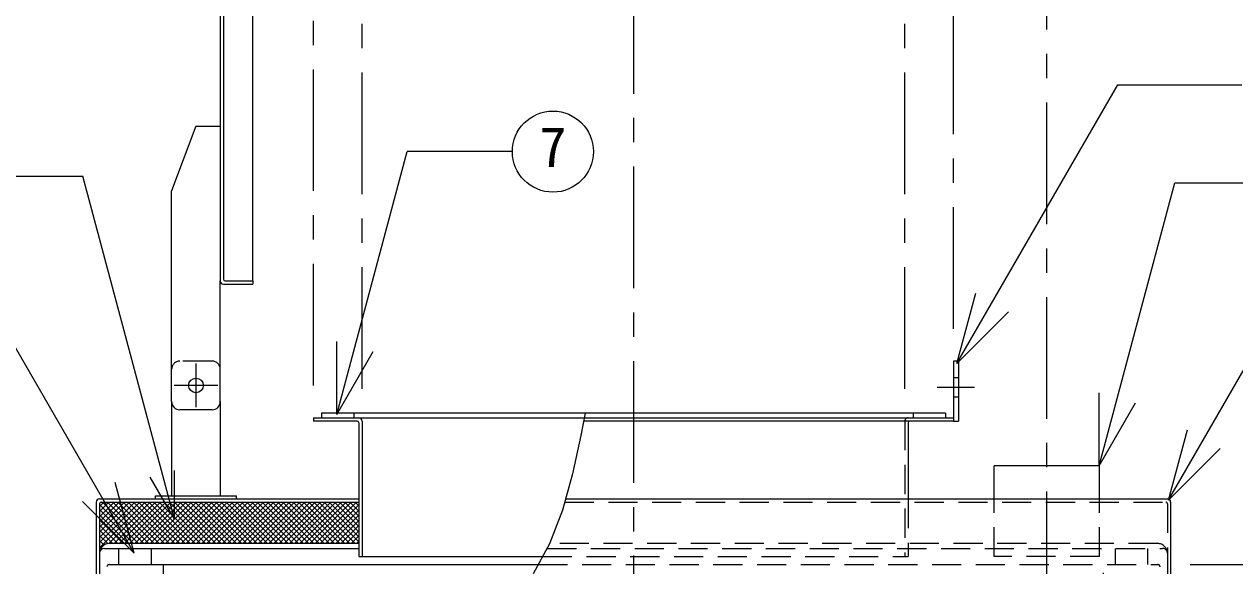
# Model space of a CAD drawing. Units: millimetres at full size, sheet at 1:15; details may follow other scales. Extents: x -3184 to 2891, y -2037 to 2178.
# Drawn here: x -2523 to -1776, y -311 to 23 of the extents above; entities that cross this region are included whole.
import ezdxf
from ezdxf.enums import TextEntityAlignment as Align

# ---------------------------------------------------------------- set-up
doc = ezdxf.new("R2010")
doc.units = ezdxf.units.MM
doc.header["$LTSCALE"] = 15
doc.linetypes.add('CHAIN1', pattern=[8, 5, -1, 1, -1])
doc.linetypes.add('DASHED1', pattern=[1.8, 1.2, -0.6])
doc.layers.add('0-0', color=7, linetype='Continuous', lineweight=18)
doc.styles.add('ＭＳ ゴシック', font='')
doc.styles.get('ＭＳ ゴシック').set_extended_font_data('MS Gothic')

msp = doc.modelspace()

# ---------------------------------------------------------------- linework, layer by layer
at = {"layer": '0-0', "color": 4, "lineweight": 9}
for p, q in [((-2381.7, -135.13), (-2381.7, 275.87)), ((-1946.2, -184.63), (-1949.2, -184.63)), ((-1949.2, -184.63), (-1949.2, -219.63)), ((-1946.2, -184.63), (-1946.2, -221.63)), ((-2431.7, -209.63), (-2431.7, -267.63)), ((-2401.7, -209.63), (-2401.7, -267.63)), ((-2176.51, -216.63), (-2319.2, -216.63)), ((-2316.2, -219.63), (-2177.11, -219.63)), ((-1977.2, -222.63), (-1977.2, -269.63)), ((-1949.2, -221.63), (-1946.2, -221.63)), ((-1924.2, -269.63), (-1924.2, -249.13)), ((-1859.2, -249.13), (-1924.2, -249.13)), ((-1859.2, -269.63), (-1859.2, -249.13)), ((-2476.2, -299.73), (-2448.1, -271.63)), ((-2476.2, -296.55), (-2451.29, -271.63)), ((-2476.2, -293.36), (-2454.47, -271.63)), ((-2476.2, -290.18), (-2457.65, -271.63)), ((-2476.2, -287), (-2460.83, -271.63)), ((-2476.2, -283.82), (-2464.01, -271.63)), ((-2476.2, -280.64), (-2467.2, -271.63)), ((-2476.2, -277.45), (-2470.38, -271.63)), ((-2476.2, -274.27), (-2473.56, -271.63)), ((-2476.2, -273.03), (-2452.1, -297.13)), ((-2476.2, -276.21), (-2455.28, -297.13)), ((-2474.42, -271.63), (-2448.92, -297.13)), ((-2471.24, -271.63), (-2445.74, -297.13)), ((-2470.43, -297.13), (-2444.92, -271.63)), ((-2468.06, -271.63), (-2442.56, -297.13)), ((-2467.24, -297.13), (-2441.74, -271.63)), ((-2464.87, -271.63), (-2439.37, -297.13)), ((-2464.06, -297.13), (-2438.56, -271.63)), ((-2461.69, -271.63), (-2436.19, -297.13)), ((-2460.88, -297.13), (-2435.38, -271.63)), ((-2458.51, -271.63), (-2433.01, -297.13)), ((-2457.69, -297.13), (-2432.19, -271.63)), ((-2455.33, -271.63), (-2429.83, -297.13)), ((-2454.51, -297.13), (-2429.01, -271.63)), ((-2452.15, -271.63), (-2426.65, -297.13)), ((-2451.33, -297.13), (-2425.83, -271.63)), ((-2448.96, -271.63), (-2423.46, -297.13)), ((-2448.15, -297.13), (-2422.65, -271.63)), ((-2445.78, -271.63), (-2420.28, -297.13)), ((-2444.97, -297.13), (-2419.47, -271.63)), ((-2442.6, -271.63), (-2417.1, -297.13)), ((-2441.78, -297.13), (-2416.28, -271.63)), ((-2439.42, -271.63), (-2413.92, -297.13)), ((-2438.6, -297.13), (-2413.1, -271.63)), ((-2436.24, -271.63), (-2410.74, -297.13)), ((-2435.42, -297.13), (-2409.92, -271.63)), ((-2433.05, -271.63), (-2407.55, -297.13)), ((-2432.24, -297.13), (-2406.74, -271.63)), ((-2429.87, -271.63), (-2404.37, -297.13)), ((-2429.06, -297.13), (-2403.56, -271.63)), ((-2426.69, -271.63), (-2401.19, -297.13)), ((-2425.87, -297.13), (-2400.37, -271.63)), ((-2423.51, -271.63), (-2398.01, -297.13)), ((-2422.69, -297.13), (-2397.19, -271.63)), ((-2420.33, -271.63), (-2394.83, -297.13)), ((-2419.51, -297.13), (-2394.01, -271.63)), ((-2417.14, -271.63), (-2391.64, -297.13)), ((-2416.33, -297.13), (-2390.83, -271.63)), ((-2413.96, -271.63), (-2388.46, -297.13)), ((-2413.15, -297.13), (-2387.65, -271.63)), ((-2410.78, -271.63), (-2385.28, -297.13)), ((-2409.97, -297.13), (-2384.47, -271.63)), ((-2407.6, -271.63), (-2382.1, -297.13)), ((-2406.78, -297.13), (-2381.28, -271.63)), ((-2404.42, -271.63), (-2378.92, -297.13)), ((-2403.6, -297.13), (-2378.1, -271.63)), ((-2401.23, -271.63), (-2375.73, -297.13)), ((-2400.42, -297.13), (-2374.92, -271.63)), ((-2398.05, -271.63), (-2372.55, -297.13)), ((-2397.24, -297.13), (-2371.74, -271.63)), ((-2394.87, -271.63), (-2369.37, -297.13)), ((-2394.06, -297.13), (-2368.56, -271.63)), ((-2391.69, -271.63), (-2366.19, -297.13)), ((-2390.87, -297.13), (-2365.37, -271.63)), ((-2388.51, -271.63), (-2363.01, -297.13)), ((-2387.69, -297.13), (-2362.19, -271.63)), ((-2385.32, -271.63), (-2359.82, -297.13)), ((-2384.51, -297.13), (-2359.01, -271.63)), ((-2382.14, -271.63), (-2356.64, -297.13)), ((-2381.33, -297.13), (-2355.83, -271.63)), ((-2378.96, -271.63), (-2353.46, -297.13)), ((-2378.15, -297.13), (-2352.65, -271.63)), ((-2375.78, -271.63), (-2350.28, -297.13)), ((-2374.96, -297.13), (-2349.46, -271.63)), ((-2372.6, -271.63), (-2347.1, -297.13)), ((-2371.78, -297.13), (-2346.28, -271.63)), ((-2369.41, -271.63), (-2343.91, -297.13)), ((-2368.6, -297.13), (-2343.1, -271.63)), ((-2366.23, -271.63), (-2340.73, -297.13)), ((-2365.42, -297.13), (-2339.92, -271.63)), ((-2363.05, -271.63), (-2337.55, -297.13)), ((-2362.24, -297.13), (-2336.74, -271.63)), ((-2359.87, -271.63), (-2334.37, -297.13)), ((-2359.05, -297.13), (-2333.55, -271.63)), ((-2356.69, -271.63), (-2331.19, -297.13)), ((-2355.87, -297.13), (-2330.37, -271.63)), ((-2353.5, -271.63), (-2328, -297.13)), ((-2352.69, -297.13), (-2327.19, -271.63)), ((-2350.32, -271.63), (-2324.82, -297.13)), ((-2349.51, -297.13), (-2324.01, -271.63)), ((-2347.14, -271.63), (-2321.64, -297.13)), ((-2346.33, -297.13), (-2320.83, -271.63)), ((-2343.96, -271.63), (-2318.46, -297.13)), ((-2343.14, -297.13), (-2317.64, -271.63)), ((-2340.78, -271.63), (-2316.2, -296.2)), ((-2339.96, -297.13), (-2316.2, -273.37)), ((-2337.59, -271.63), (-2316.2, -293.02)), ((-2334.41, -271.63), (-2316.2, -289.84)), ((-2331.23, -271.63), (-2316.2, -286.66)), ((-2328.05, -271.63), (-2316.2, -283.48)), ((-2324.87, -271.63), (-2316.2, -280.29)), ((-2321.68, -271.63), (-2316.2, -277.11)), ((-2318.5, -271.63), (-2316.2, -273.93)), ((-2476.2, -279.39), (-2458.47, -297.13)), ((-2476.2, -282.58), (-2461.65, -297.13)), ((-2336.78, -297.13), (-2316.2, -276.55)), ((-2333.6, -297.13), (-2316.2, -279.73)), ((-2330.42, -297.13), (-2316.2, -282.92)), ((-2476.2, -285.76), (-2464.83, -297.13)), ((-2476.2, -288.94), (-2468.01, -297.13)), ((-2327.23, -297.13), (-2316.2, -286.1)), ((-2324.05, -297.13), (-2316.2, -289.28)), ((-2476.2, -292.12), (-2471.12, -297.2)), ((-2476.2, -295.3), (-2473.43, -298.07)), ((-2476.2, -298.49), (-2475.07, -299.62)), ((-2320.87, -297.13), (-2316.2, -292.46)), ((-2317.69, -297.13), (-2316.2, -295.64)), ((-2476.2, -301.67), (-2476.06, -301.81)), ((-2476.2, -302.91), (-2476.2, -302.9)), ((-2436.7, -310.13), (-2205.45, -310.13))]:
    msp.add_line(p, q, dxfattribs=at)
at = {"layer": '0-0', "color": 5, "lineweight": 25}
for p, q in [((-2401.7, 264.62), (-2401.7, -135.13)), ((-2399.7, -137.13), (-2381.7, -137.13)), ((-2398.7, -135.13), (-2381.7, -135.13)), ((-2381.7, -135.13), (-2381.7, -137.13)), ((-2339.2, -216.63), (-2339.2, -219.63)), ((-2319.2, -216.63), (-2339.2, -216.63)), ((-2319.2, -216.63), (-2319.2, -219.63)), ((-2344.2, -219.63), (-2344.2, -221.63)), ((-2344.2, -219.63), (-2316.2, -219.63)), ((-2317.2, -221.63), (-2344.2, -221.63)), ((-2314.2, -221.63), (-2314.2, -305.13)), ((-2391.7, -269.63), (-2391.7, -267.63)), ((-2478.2, -271.63), (-2478.2, -349.63)), ((-2476.2, -269.63), (-2316.2, -269.63)), ((-2476.2, -272.63), (-2476.2, -349.63)), ((-2475.2, -271.63), (-2316.2, -271.63)), ((-2188.66, -269.63), (-1817.2, -269.63)), ((-1815.2, -271.63), (-1815.2, -349.63)), ((-2316.2, -297.13), (-2470.2, -297.13)), ((-2473.2, -300.13), (-2316.2, -300.13)), ((-2464.2, -310.13), (-2464.2, -300.13)), ((-2444.2, -310.13), (-2444.2, -300.13)), ((-2470.2, -310.13), (-2436.7, -310.13)), ((-2436.7, -581.73), (-2436.7, -310.13))]:
    msp.add_line(p, q, dxfattribs=at)
at = {"layer": '0-0', "color": 4, "linetype": 'CHAIN1', "lineweight": 9}
for p, q in [((-2344.2, -199.63), (-2344.2, 185.37)), ((-1949.2, -164.63), (-1949.2, 185.37)), ((-2314.2, -201.63), (-2314.2, 120.37)), ((-1979.2, -201.63), (-1979.2, 120.37)), ((-2146.7, 55.37), (-2146.7, -1312.13)), ((-1891.7, -340.13), (-1891.7, 55.37)), ((-2416.7, -186.13), (-2416.7, -213.13)), ((-2403.2, -199.63), (-2430.2, -199.63)), ((-1959.2, -200.63), (-1936.2, -200.63)), ((-1803.2, -310.13), (-1396.7, -310.13))]:
    msp.add_line(p, q, dxfattribs=at)
at = {"layer": '0-0'}
for p, q in [((-1947.08, -186.07), (-1847.78, -14.08)), ((-1847.78, -14.08), (-1771.3, -14.08)), ((-2416.7, -39.63), (-2431.7, -79.63)), ((-2416.7, -39.63), (-2401.7, -39.63)), ((-2329.84, -217.59), (-2286.38, -55.39)), ((-2221.41, -55.39), (-2286.38, -55.39)), ((-2550.45, -70.5), (-2486.57, -70.5)), ((-2429.86, -282.18), (-2486.57, -70.5)), ((-2431.7, -209.63), (-2431.7, -79.63)), ((-2401.7, -209.63), (-2401.7, -135.13)), ((-1947.08, -186.07), (-1935.43, -142.61)), ((-1947.08, -186.07), (-1915.26, -154.25)), ((-2454.82, -303.01), (-2530.85, -171.33)), ((-2329.84, -217.59), (-2329.84, -172.59)), ((-2329.84, -217.59), (-2307.34, -178.62)), ((-1859.29, -249.26), (-1859.29, -204.26)), ((-2406.7, -214.63), (-2426.7, -214.63)), ((-1954.2, -216.63), (-2176.51, -216.63)), ((-1954.2, -216.63), (-1954.2, -219.63)), ((-1859.29, -249.26), (-1836.79, -210.29)), ((-1949.2, -221.63), (-2177.5, -221.63)), ((-2177.11, -219.63), (-1949.2, -219.63)), ((-1949.2, -219.63), (-1949.2, -221.63)), ((-1816.5, -270.45), (-1804.85, -226.98)), ((-1816.5, -270.45), (-1784.68, -238.63)), ((-2429.86, -282.18), (-2429.86, -252.18)), ((-2454.82, -303.01), (-2466.47, -259.54)), ((-2429.86, -282.18), (-2444.86, -256.2)), ((-2454.82, -303.01), (-2486.64, -271.19)), ((-2314.2, -305.13), (-2202.68, -305.13))]:
    msp.add_line(p, q, dxfattribs=at)
at = {"layer": '0-0', "color": 4, "linetype": 'DASHED1', "lineweight": 9}
for p, q in [((-2406.7, -184.63), (-2426.7, -184.63)), ((-1949.2, -194.63), (-1946.2, -194.63)), ((-1949.2, -206.63), (-1946.2, -206.63)), ((-1974.2, -216.63), (-1974.2, -219.63)), ((-1979.2, -221.63), (-1979.2, -305.13)), ((-1977.2, -269.63), (-1977.2, -305.13)), ((-1859.2, -305.13), (-1859.2, -269.63)), ((-2202.68, -305.13), (-1977.2, -305.13)), ((-1849.2, -310.13), (-1849.2, -300.13))]:
    msp.add_line(p, q, dxfattribs=at)
at = {"layer": '0-0', "linetype": 'DASHED1'}
for p, q in [((-2189.21, -271.63), (-1818.2, -271.63)), ((-1817.2, -272.63), (-1817.2, -349.63)), ((-1823.2, -297.13), (-2198.32, -297.13)), ((-2199.92, -300.13), (-1820.2, -300.13)), ((-1829.2, -310.13), (-1829.2, -300.13)), ((-2205.45, -310.13), (-1823.2, -310.13)), ((-1856.7, -1197.13), (-1856.7, -310.13))]:
    msp.add_line(p, q, dxfattribs=at)
at = {"layer": '0-0', "color": 5, "lineweight": 25}
for points in [[(-2401.7, 264.62), (-2399.7, 264.62), (-2399.7, -134.13)], [(-2316.2, -222.63), (-2316.2, -305.13), (-2314.2, -305.13)], [(-2441.7, -269.63), (-2441.7, -267.63), (-2391.7, -267.63)]]:
    msp.add_lwpolyline(points, dxfattribs=at)
at = {"layer": '0-0'}
for points in [[(-1859.29, -249.26), (-1812.52, -74.7), (-1740.45, -74.7)], [(-1816.5, -270.45), (-1744.48, -145.71), (-1683.89, -145.71)], [(-2176.51, -216.63), (-2179.27, -230.52), (-2184.41, -254.08), (-2190.58, -276.61), (-2198.44, -297.44), (-2208.65, -315.92)]]:
    msp.add_lwpolyline(points, dxfattribs=at)
at = {"layer": '0-0', "color": 4, "linetype": 'DASHED1', "lineweight": 9}
msp.add_lwpolyline([(-1859.2, -305.13), (-1924.2, -305.13), (-1924.2, -269.63)], dxfattribs=at)
at = {"layer": '0-0'}
for centre, radius in [((-2196.41, -55.39), 25), ((-2416.7, -199.63), 4.5)]:
    msp.add_circle(centre, radius, dxfattribs=at)
at = {"layer": '0-0', "color": 5, "lineweight": 25}
for centre, radius, start, end in [((-2398.7, -134.13), 1, 180, 270), ((-2399.7, -135.13), 2, 180, 270), ((-2317.2, -222.63), 1, 0, 90), ((-2316.2, -221.63), 2, 0, 90), ((-2476.2, -271.63), 2, 90, 180), ((-2475.2, -272.63), 1, 90, 180), ((-1817.2, -271.63), 2, 0, 90), ((-2470.2, -303.13), 6, 90, 180), ((-2473.2, -303.13), 3, 90, 180), ((-2470.2, -311.63), 1.5, 90, 180)]:
    msp.add_arc(centre, radius, start, end, dxfattribs=at)
at = {"layer": '0-0', "color": 4, "linetype": 'DASHED1', "lineweight": 9}
for centre, radius, start, end in [((-2426.7, -189.63), 5, 90, 180), ((-2406.7, -189.63), 5, 0, 90), ((-1977.2, -221.63), 2, 90, 180)]:
    msp.add_arc(centre, radius, start, end, dxfattribs=at)
at = {"layer": '0-0'}
for centre, start, end in [((-2426.7, -209.63), 180, 270), ((-2406.7, -209.63), 270, 0)]:
    msp.add_arc(centre, 5, start, end, dxfattribs=at)
at = {"layer": '0-0', "color": 4, "lineweight": 9}
msp.add_arc((-1976.2, -222.63), 1, 90, 180, dxfattribs=at)
at = {"layer": '0-0', "linetype": 'DASHED1'}
for centre, radius in [((-1818.2, -272.63), 1), ((-1823.2, -303.13), 6), ((-1820.2, -303.13), 3), ((-1823.2, -311.63), 1.5)]:
    msp.add_arc(centre, radius, 0, 90, dxfattribs=at)

# ---------------------------------------------------------------- texts
at = {"layer": '0-0', "style": 'ＭＳ ゴシック'}
msp.add_text('7', height=24.74, dxfattribs=at).set_placement((-2204.85, -72.27), align=Align.BOTTOM_LEFT)

doc.saveas('drawing.dxf')
